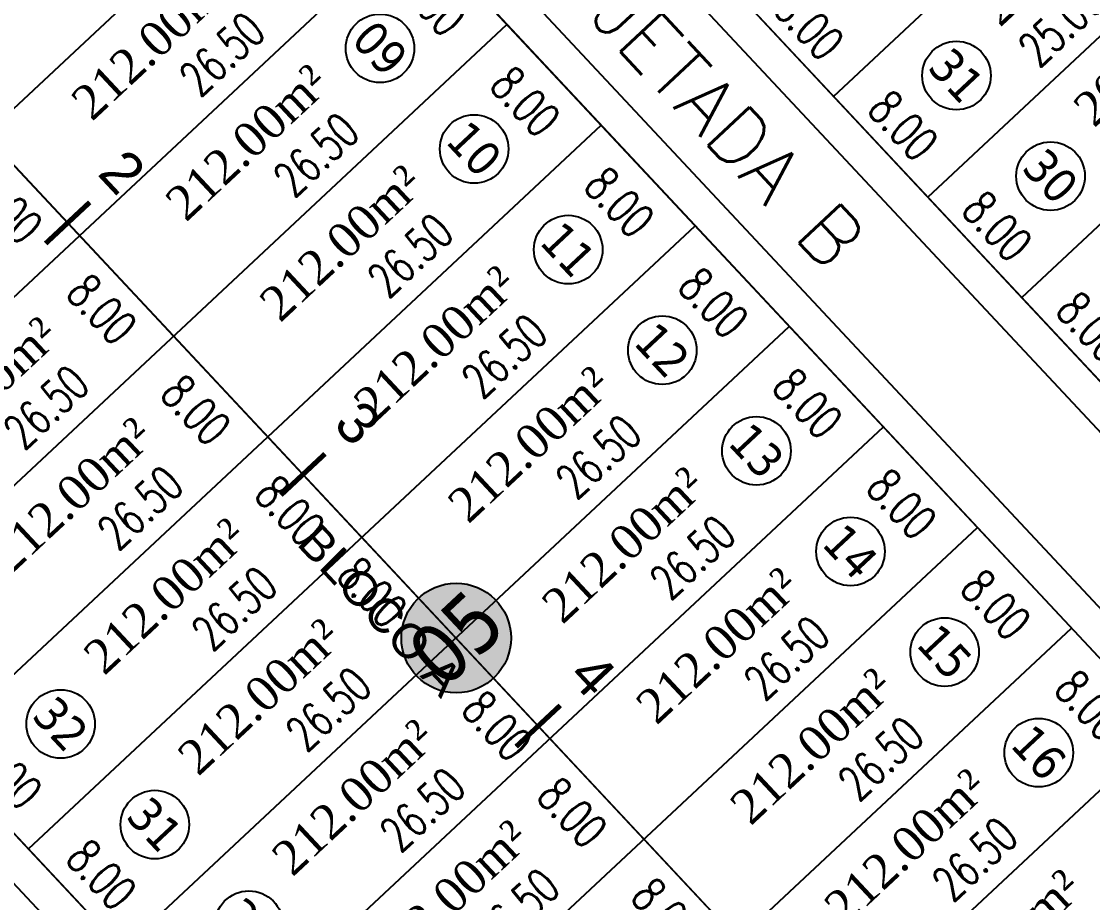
# Model space of a CAD drawing. Header units: metres. Extents: x 436314 to 439216, y 9612307 to 9615043.
# Drawn here: x 437279.8 to 437342, y 9614641.3 to 9614692.4 of the extents above; entities that cross this region are included whole.
import ezdxf

# ---------------------------------------------------------------- set-up
doc = ezdxf.new("R2010")
doc.units = ezdxf.units.M
doc.header["$PDMODE"] = 35
doc.header["$PDSIZE"] = 0.1
doc.linetypes.add('ACAD_ISO02W100', pattern=[15, 12, -3])
for name, color, linetype in [('ADUTORA', 90, 'Continuous'), ('Auxiliar', 7, 'Continuous'), ('COTAS', 10, 'Continuous'), ('Eixo Acesso', 2, 'ACAD_ISO02W100'), ('Estacas', 7, 'Continuous'), ('Layer3', 1, 'Continuous'), ('M_FIO', 32, 'Continuous'), ('ÁREA', 7, 'Continuous')]:
    doc.layers.add(name, color=color, linetype=linetype)
doc.layers.add('Borda da Terraplenagem', color=7, linetype='Continuous', lineweight=13)
doc.layers.get('0').off()
doc.styles.add('ARIAL', font='arial.ttf')
doc.styles.add('COTAS', font='romans.shx', dxfattribs={"width": 0.7})
doc.styles.add('symplex', font='simplex.shx', dxfattribs={"bigfont": 'bigfont.shx'})
doc.styles.add('tahoma', font='tahoma.ttf')
doc.styles.add('ÁREA', font='times.ttf', dxfattribs={"height": 2})
doc.dimstyles.new('C-75', dxfattribs={"dimtxt": 2, "dimasz": 0.2, "dimexe": 0, "dimexo": 0, "dimgap": 1, "dimtad": 0, "dimzin": 4, "dimdsep": 46, "dimtxsty": 'COTAS', "dimblk1": 'BOL-COT', "dimblk2": 'BOL-COT', "dimsah": 1, "dimcen": 0.1, "dimse1": 1, "dimse2": 1, "dimsd1": 1, "dimsd2": 1, "dimclrd": 8, "dimclre": 256, "dimclrt": 256, "dimaunit": 1, "dimadec": 3, "dimazin": 0, "dimtfac": 0.5, "dimtix": 1, "dimtmove": 0, "dimatfit": 3, "dimldrblk": 'BOL-COT', "dimfxl": 1, "dimtolj": 1, "dimtzin": 0, "dimarcsym": 0})

# ---------------------------------------------------------------- blocks, each defined once
blk = doc.blocks.new('Est')
at = {"const_width": 0.2}
blk.add_lwpolyline([(0, -1.19999999925494), (0, 1.200000001117586)], dxfattribs=at)
blk = doc.blocks.new('*D127')
at = {"layer": 'Defpoints', "color": 0, "transparency": 16777216}
for p in [(2435.565354808955, 1093.551838195282), (2435.565639235044, 1085.551838204595), (2437.357803534681, 1085.55190192188)]:
    blk.add_point(p, dxfattribs=at)
at = {"layer": 'Layer3', "transparency": 16777216, "insert": (2437.357661321637, 1089.551901917225), "char_height": 2, "attachment_point": 5, "rotation": 270.00203705181127, "style": 'COTAS'}
blk.add_mtext('\\A1;8.00', dxfattribs=at)
blk = doc.blocks.new('BOL-COT')
at = {"layer": 'COTAS'}
for p, q in [((-1.999999999999943, 8.53e-14), (2, 8.53e-14)), ((0, -2.999999999999971), (0, 3.000000000000028))]:
    blk.add_line(p, q, dxfattribs=at)
blk.add_circle((0, 0), 0.4, dxfattribs=at)
blk = doc.blocks.new('*D128')
at = {"layer": 'Defpoints', "color": 0, "transparency": 16777216}
for p in [(2435.565639237082, 1085.551838266063), (2435.565923662123, 1077.551838267925), (2437.358087959781, 1077.551901984976)]:
    blk.add_point(p, dxfattribs=at)
at = {"layer": 'Layer3', "transparency": 16777216, "insert": (2437.35794574726, 1081.551901984044), "char_height": 2, "attachment_point": 5, "rotation": 270.00203704430544, "style": 'COTAS'}
blk.add_mtext('\\A1;8.00', dxfattribs=at)
blk = doc.blocks.new('*D139')
at = {"layer": 'Defpoints', "color": 0, "transparency": 16777216}
for p in [(2488.274148010789, 1109.544895444396), (2485.994713120652, 1101.544814398859), (2488.274432435714, 1101.544895449984)]:
    blk.add_point(p, dxfattribs=at)
at = {"layer": 'Layer3', "transparency": 16777216, "insert": (2485.99457090819, 1105.544814396066), "char_height": 2, "attachment_point": 5, "rotation": 270.0020370434727, "style": 'COTAS'}
blk.add_mtext('\\A1;8.00', dxfattribs=at)
blk = doc.blocks.new('*D140')
at = {"layer": 'Defpoints', "color": 0, "transparency": 16777216}
for p in [(2488.274432436529, 1101.54489539038), (2485.994997550059, 1093.544814342433), (2488.274716863374, 1093.544895394105)]:
    blk.add_point(p, dxfattribs=at)
at = {"layer": 'Layer3', "transparency": 16777216, "insert": (2485.994855336636, 1097.544814340571), "char_height": 2, "attachment_point": 5, "rotation": 270.0020370572293, "style": 'COTAS'}
blk.add_mtext('\\A1;8.00', dxfattribs=at)
blk = doc.blocks.new('*D141')
at = {"layer": 'Defpoints', "color": 0, "transparency": 16777216}
for p in [(2488.274716864189, 1093.5448953345), (2485.995281981037, 1085.544814286852), (2488.275001289987, 1085.544895338225)]:
    blk.add_point(p, dxfattribs=at)
at = {"layer": 'Layer3', "transparency": 16777216, "insert": (2485.995139768138, 1089.54481428499), "char_height": 2, "attachment_point": 5, "rotation": 270.00203704972546, "style": 'COTAS'}
blk.add_mtext('\\A1;8.00', dxfattribs=at)
blk = doc.blocks.new('*D142')
at = {"layer": 'Defpoints', "color": 0, "transparency": 16777216}
for p in [(2488.275001285797, 1085.544895520765), (2485.995566404449, 1077.544814473084), (2488.275285711711, 1077.54489552449)]:
    blk.add_point(p, dxfattribs=at)
at = {"layer": 'Layer3', "transparency": 16777216, "insert": (2485.995424191491, 1081.544814471221), "char_height": 2, "attachment_point": 5, "rotation": 270.00203705055924, "style": 'COTAS'}
blk.add_mtext('\\A1;8.00', dxfattribs=at)
blk = doc.blocks.new('*D143')
at = {"layer": 'Defpoints', "color": 0, "transparency": 16777216}
for p in [(2488.275285712526, 1077.544895464885), (2485.995850826696, 1069.544814420897), (2488.275570138556, 1069.544895472336)]:
    blk.add_point(p, dxfattribs=at)
at = {"layer": 'Layer3', "transparency": 16777216, "insert": (2485.995708613681, 1073.544814417171), "char_height": 2, "attachment_point": 5, "rotation": 270.00203705139387, "style": 'COTAS'}
blk.add_mtext('\\A1;8.00', dxfattribs=at)
blk = doc.blocks.new('*D144')
at = {"layer": 'Defpoints', "color": 0, "transparency": 16777216}
for p in [(2488.275570140303, 1069.544895412732), (2485.996135258431, 1061.544814365349), (2488.275854565169, 1061.544895416457)]:
    blk.add_point(p, dxfattribs=at)
at = {"layer": 'Layer3', "transparency": 16777216, "insert": (2485.995993045997, 1065.544814363486), "char_height": 2, "attachment_point": 5, "rotation": 270.00203704305534, "style": 'COTAS'}
blk.add_mtext('\\A1;8.00', dxfattribs=at)
blk = doc.blocks.new('*D145')
at = {"layer": 'Defpoints', "color": 0, "transparency": 16777216}
for p in [(2488.275854563714, 1061.544895537529), (2485.996419683588, 1053.544814495469), (2488.276138989512, 1053.544895546842)]:
    blk.add_point(p, dxfattribs=at)
at = {"layer": 'Layer3', "transparency": 16777216, "insert": (2485.99627747069, 1057.544814490812), "char_height": 2, "attachment_point": 5, "rotation": 270.0020370497269, "style": 'COTAS'}
blk.add_mtext('\\A1;8.00', dxfattribs=at)
blk = doc.blocks.new('*D146')
at = {"layer": 'Defpoints', "color": 0, "transparency": 16777216}
for p in [(2488.27613898858, 1053.544895546842), (2485.996704110143, 1045.544814503119), (2488.27642341368, 1045.544895554292)]:
    blk.add_point(p, dxfattribs=at)
at = {"layer": 'Layer3', "transparency": 16777216, "insert": (2485.996561897593, 1049.544814499393), "char_height": 2, "attachment_point": 5, "rotation": 270.0020370447238, "style": 'COTAS'}
blk.add_mtext('\\A1;8.00', dxfattribs=at)
blk = doc.blocks.new('*D158')
at = {"layer": 'Defpoints', "color": 0, "transparency": 16777216}
for p in [(2457.2650858699, 1061.520091649476), (2457.265370295756, 1053.520091656926), (2459.795992575493, 1053.520181628727)]:
    blk.add_point(p, dxfattribs=at)
at = {"layer": 'Layer3', "transparency": 16777216, "insert": (2459.795850362565, 1057.520181625003), "char_height": 2, "attachment_point": 5, "rotation": 270.00203705014326, "style": 'COTAS'}
blk.add_mtext('\\A1;8.00', dxfattribs=at)
blk = doc.blocks.new('*D159')
at = {"layer": 'Defpoints', "color": 0, "transparency": 16777216}
for p in [(2457.264801442763, 1069.520091640163), (2457.265085869667, 1061.520091647613), (2459.795708147192, 1061.520181619745)]:
    blk.add_point(p, dxfattribs=at)
at = {"layer": 'Layer3', "transparency": 16777216, "insert": (2459.79556593374, 1065.52018161602), "char_height": 2, "attachment_point": 5, "rotation": 270.00203705764716, "style": 'COTAS'}
blk.add_mtext('\\A1;8.00', dxfattribs=at)
blk = doc.blocks.new('*D160')
at = {"layer": 'Defpoints', "color": 0, "transparency": 16777216}
for p in [(2457.50215447778, 1076.180165959853), (2457.5024389048, 1068.180165967304), (2460.033061178716, 1068.180255939473)]:
    blk.add_point(p, dxfattribs=at)
at = {"layer": 'Layer3', "transparency": 16777216, "insert": (2460.032918965206, 1072.180255935747), "char_height": 2, "attachment_point": 5, "rotation": 270.0020370584808, "style": 'COTAS'}
blk.add_mtext('\\A1;8.00', dxfattribs=at)
blk = doc.blocks.new('*D161')
at = {"layer": 'Defpoints', "color": 0, "transparency": 16777216}
for p in [(2457.50741228289, 1086.789165295991), (2457.507696709037, 1078.789165303442), (2460.038318987727, 1078.789255275335)]:
    blk.add_point(p, dxfattribs=at)
at = {"layer": 'Layer3', "transparency": 16777216, "insert": (2460.038176774654, 1082.78925527161), "char_height": 2, "attachment_point": 5, "rotation": 270.00203705222765, "style": 'COTAS'}
blk.add_mtext('\\A1;8.00', dxfattribs=at)
blk = doc.blocks.new('*D162')
at = {"layer": 'Defpoints', "color": 0, "transparency": 16777216}
for p in [(2457.263948165019, 1093.520091625261), (2457.264232591982, 1085.520091630849), (2459.794854869856, 1085.520181603)]:
    blk.add_point(p, dxfattribs=at)
at = {"layer": 'Layer3', "transparency": 16777216, "insert": (2459.794712656376, 1089.520181600205), "char_height": 2, "attachment_point": 5, "rotation": 270.0020370580636, "style": 'COTAS'}
blk.add_mtext('\\A1;8.00', dxfattribs=at)
blk = doc.blocks.new('*D163')
at = {"layer": 'Defpoints', "color": 0, "transparency": 16777216}
for p in [(2457.263663739862, 1101.520091619673), (2457.263948165951, 1093.520091625261), (2459.794570443477, 1093.520181597136)]:
    blk.add_point(p, dxfattribs=at)
at = {"layer": 'Layer3', "transparency": 16777216, "insert": (2459.794428230433, 1097.520181594342), "char_height": 2, "attachment_point": 5, "rotation": 270.0020370518103, "style": 'COTAS'}
blk.add_mtext('\\A1;8.00', dxfattribs=at)
blk = doc.blocks.new('*D164')
at = {"layer": 'Defpoints', "color": 0, "transparency": 16777216}
for p in [(2457.263379314123, 1109.520091614086), (2457.263663740096, 1101.520091623399), (2459.794286017039, 1101.520181595236)]:
    blk.add_point(p, dxfattribs=at)
at = {"layer": 'Layer3', "transparency": 16777216, "insert": (2459.794143804052, 1105.520181590581), "char_height": 2, "attachment_point": 5, "rotation": 270.0020370509775, "style": 'COTAS'}
blk.add_mtext('\\A1;8.00', dxfattribs=at)
blk = doc.blocks.new('*D165')
at = {"layer": 'Defpoints', "color": 0, "transparency": 16777216}
for p in [(2457.263094887103, 1117.520091606635), (2457.263379314124, 1109.520091614085), (2459.794001596306, 1109.520181586255)]:
    blk.add_point(p, dxfattribs=at)
at = {"layer": 'Layer3', "transparency": 16777216, "insert": (2459.793859382795, 1113.520181582529), "char_height": 2, "attachment_point": 5, "rotation": 270.0020370584808, "style": 'COTAS'}
blk.add_mtext('\\A1;8.00', dxfattribs=at)
blk = doc.blocks.new('*D178')
at = {"layer": 'Defpoints', "color": 0, "transparency": 16777216}
for p in [(2488.273790833058, 1119.59109902415), (2461.773863480916, 1117.543953398573), (2488.273863582256, 1117.54489555988)]:
    blk.add_point(p, dxfattribs=at)
at = {"layer": 'Layer3', "transparency": 16777216, "insert": (2475.023790782388, 1119.590627943497), "char_height": 2, "attachment_point": 5, "rotation": 0.002037051557261449, "style": 'COTAS'}
blk.add_mtext('\\A1;26.50', dxfattribs=at)
blk = doc.blocks.new('*D179')
at = {"layer": 'Defpoints', "color": 0, "transparency": 16777216}
for p in [(2466.811575757064, 1119.59033596735), (2440.31164840489, 1117.543190347362), (2466.811648506404, 1117.544132510531)]:
    blk.add_point(p, dxfattribs=at)
at = {"layer": 'Layer3', "transparency": 16777216, "insert": (2453.561575706306, 1119.589864885765), "char_height": 2, "attachment_point": 5, "rotation": 0.002037055584484391, "style": 'COTAS'}
blk.add_mtext('\\A1;26.50', dxfattribs=at)
blk = doc.blocks.new('*D180')
at = {"layer": 'Defpoints', "color": 0, "transparency": 16777216}
for p in [(2488.274075270148, 1111.591099031601), (2461.77414791789, 1109.543953400436), (2488.274148019346, 1109.544895561743)]:
    blk.add_point(p, dxfattribs=at)
at = {"layer": 'Layer3', "transparency": 16777216, "insert": (2475.024075219421, 1111.590627950947), "char_height": 2, "attachment_point": 5, "rotation": 0.00203705155724999, "style": 'COTAS'}
blk.add_mtext('\\A1;26.50', dxfattribs=at)
blk = doc.blocks.new('*D181')
at = {"layer": 'Defpoints', "color": 0, "transparency": 16777216}
for p in [(2466.811860194095, 1111.590335961762), (2440.311932842038, 1109.543190349224), (2466.811932943436, 1109.544132512394)]:
    blk.add_point(p, dxfattribs=at)
at = {"layer": 'Layer3', "transparency": 16777216, "insert": (2453.561860143397, 1111.589864880177), "char_height": 2, "attachment_point": 5, "rotation": 0.00203705558449585, "style": 'COTAS'}
blk.add_mtext('\\A1;26.50', dxfattribs=at)
blk = doc.blocks.new('*D182')
at = {"layer": 'Defpoints', "color": 0, "transparency": 16777216}
for p in [(2488.274359648535, 1103.591098968271), (2461.774432297179, 1101.543953350144), (2488.274432397588, 1101.544895509589)]:
    blk.add_point(p, dxfattribs=at)
at = {"layer": 'Layer3', "transparency": 16777216, "insert": (2475.024359598331, 1103.590627888549), "char_height": 2, "attachment_point": 5, "rotation": 0.0020370475300958034, "style": 'COTAS'}
blk.add_mtext('\\A1;26.50', dxfattribs=at)
blk = doc.blocks.new('*D183')
at = {"layer": 'Defpoints', "color": 0, "transparency": 16777216}
for p in [(2466.812144572454, 1103.590335907745), (2440.312217220455, 1101.54319029707), (2466.812217321795, 1101.544132460239)]:
    blk.add_point(p, dxfattribs=at)
at = {"layer": 'Layer3', "transparency": 16777216, "insert": (2453.562144521785, 1103.589864826161), "char_height": 2, "attachment_point": 5, "rotation": 0.00203705558449585, "style": 'COTAS'}
blk.add_mtext('\\A1;26.50', dxfattribs=at)
blk = doc.blocks.new('*D184')
at = {"layer": 'Defpoints', "color": 0, "transparency": 16777216}
for p in [(2488.27464403042, 1095.591099031601), (2461.774716677634, 1093.543953413475), (2488.274716779904, 1093.544895578507)]:
    blk.add_point(p, dxfattribs=at)
at = {"layer": 'Layer3', "transparency": 16777216, "insert": (2475.024643979285, 1095.590627949085), "char_height": 2, "attachment_point": 5, "rotation": 0.002037059611661496, "style": 'COTAS'}
blk.add_mtext('\\A1;26.50', dxfattribs=at)
blk = doc.blocks.new('*D185')
at = {"layer": 'Defpoints', "color": 0, "transparency": 16777216}
for p in [(2466.812428953839, 1095.590335984114), (2440.312501601666, 1093.543190362263), (2466.81250170318, 1093.544132525432)]:
    blk.add_point(p, dxfattribs=at)
at = {"layer": 'Layer3', "transparency": 16777216, "insert": (2453.562428903082, 1095.589864902529), "char_height": 2, "attachment_point": 5, "rotation": 0.002037055584484391, "style": 'COTAS'}
blk.add_mtext('\\A1;26.50', dxfattribs=at)
blk = doc.blocks.new('*D186')
at = {"layer": 'Defpoints', "color": 0, "transparency": 16777216}
for p in [(2488.274928536657, 1087.591099044639), (2461.775001184631, 1085.543953420925), (2488.275001285854, 1085.544895582232)]:
    blk.add_point(p, dxfattribs=at)
at = {"layer": 'Layer3', "transparency": 16777216, "insert": (2475.024928486046, 1087.590627963986), "char_height": 2, "attachment_point": 5, "rotation": 0.002037051557278638, "style": 'COTAS'}
blk.add_mtext('\\A1;26.50', dxfattribs=at)
blk = doc.blocks.new('*D187')
at = {"layer": 'Defpoints', "color": 0, "transparency": 16777216}
for p in [(2466.812713459646, 1087.590335989702), (2440.312786107791, 1085.543190367851), (2466.81278620913, 1085.544132532883)]:
    blk.add_point(p, dxfattribs=at)
at = {"layer": 'Layer3', "transparency": 16777216, "insert": (2453.562713408976, 1087.589864907186), "char_height": 2, "attachment_point": 5, "rotation": 0.00203705961173598, "style": 'COTAS'}
blk.add_mtext('\\A1;26.50', dxfattribs=at)
blk = doc.blocks.new('*D188')
at = {"layer": 'Defpoints', "color": 0, "transparency": 16777216}
for p in [(2488.275212788298, 1079.591099053952), (2461.775285437028, 1077.543953422788), (2488.275285537496, 1077.544895584095)]:
    blk.add_point(p, dxfattribs=at)
at = {"layer": 'Layer3', "transparency": 16777216, "insert": (2475.025212738064, 1079.590627973299), "char_height": 2, "attachment_point": 5, "rotation": 0.002037051557324474, "style": 'COTAS'}
blk.add_mtext('\\A1;26.50', dxfattribs=at)
blk = doc.blocks.new('*D189')
at = {"layer": 'Defpoints', "color": 0, "transparency": 16777216}
for p in [(2466.812997712015, 1079.590336004603), (2440.313070360362, 1077.543190369713), (2466.813070461643, 1077.544132536608)]:
    blk.add_point(p, dxfattribs=at)
at = {"layer": 'Layer3', "transparency": 16777216, "insert": (2453.562997661374, 1079.589864921156), "char_height": 2, "attachment_point": 5, "rotation": 0.0020370636389703814, "style": 'COTAS'}
blk.add_mtext('\\A1;26.50', dxfattribs=at)
blk = doc.blocks.new('*D190')
at = {"layer": 'Defpoints', "color": 0, "transparency": 16777216}
for p in [(2488.275497168779, 1071.591099055815), (2461.775569816551, 1069.543953433964), (2488.275569917832, 1069.544895593408)]:
    blk.add_point(p, dxfattribs=at)
at = {"layer": 'Layer3', "transparency": 16777216, "insert": (2475.025497118139, 1071.590627976093), "char_height": 2, "attachment_point": 5, "rotation": 0.0020370475300327774, "style": 'COTAS'}
blk.add_mtext('\\A1;26.50', dxfattribs=at)
blk = doc.blocks.new('*D191')
at = {"layer": 'Defpoints', "color": 0, "transparency": 16777216}
for p in [(2466.81328209313, 1071.59033600274), (2440.313354740757, 1069.543190384614), (2466.813354842039, 1069.544132542196)]:
    blk.add_point(p, dxfattribs=at)
at = {"layer": 'Layer3', "transparency": 16777216, "insert": (2453.56328204249, 1071.58986492395), "char_height": 2, "attachment_point": 5, "rotation": 0.002037043502798377, "style": 'COTAS'}
blk.add_mtext('\\A1;26.50', dxfattribs=at)
blk = doc.blocks.new('*D192')
at = {"layer": 'Defpoints', "color": 0, "transparency": 16777216}
for p in [(2488.275781813931, 1063.591099061403), (2461.775854462549, 1061.543953437689), (2488.275854562841, 1061.544895595271)]:
    blk.add_point(p, dxfattribs=at)
at = {"layer": 'Layer3', "transparency": 16777216, "insert": (2475.025781763785, 1063.590627982612), "char_height": 2, "attachment_point": 5, "rotation": 0.002037043502878591, "style": 'COTAS'}
blk.add_mtext('\\A1;26.50', dxfattribs=at)
blk = doc.blocks.new('*D193')
at = {"layer": 'Defpoints', "color": 0, "transparency": 16777216}
for p in [(2466.813566737994, 1063.590335999015), (2440.313639385591, 1061.54319038834), (2466.813639487047, 1061.544132547784)]:
    blk.add_point(p, dxfattribs=at)
at = {"layer": 'Layer3', "transparency": 16777216, "insert": (2453.563566687267, 1063.589864919293), "char_height": 2, "attachment_point": 5, "rotation": 0.002037047530021319, "style": 'COTAS'}
blk.add_mtext('\\A1;26.50', dxfattribs=at)
blk = doc.blocks.new('*D194')
at = {"layer": 'Defpoints', "color": 0, "transparency": 16777216}
for p in [(2488.276066239414, 1055.591099057678), (2461.776138887473, 1053.543953443277), (2488.276138988755, 1053.544895606446)]:
    blk.add_point(p, dxfattribs=at)
at = {"layer": 'Layer3', "transparency": 16777216, "insert": (2475.026066188773, 1055.590627976093), "char_height": 2, "attachment_point": 5, "rotation": 0.002037055584507309, "style": 'COTAS'}
blk.add_mtext('\\A1;26.50', dxfattribs=at)
blk = doc.blocks.new('*D195')
at = {"layer": 'Defpoints', "color": 0, "transparency": 16777216}
for p in [(2466.813851163823, 1055.590336012054), (2440.313923811622, 1053.543190392065), (2466.81392391302, 1053.544132553372)]:
    blk.add_point(p, dxfattribs=at)
at = {"layer": 'Layer3', "transparency": 16777216, "insert": (2453.563851113124, 1055.5898649314), "char_height": 2, "attachment_point": 5, "rotation": 0.002037051557261449, "style": 'COTAS'}
blk.add_mtext('\\A1;26.50', dxfattribs=at)
blk = doc.blocks.new('*D196')
at = {"layer": 'Defpoints', "color": 0, "transparency": 16777216}
for p in [(2488.276350666403, 1047.591099078167), (2461.776423314494, 1045.54395345259), (2488.276423415601, 1045.544895613897)]:
    blk.add_point(p, dxfattribs=at)
at = {"layer": 'Layer3', "transparency": 16777216, "insert": (2475.02635061585, 1047.590627997514), "char_height": 2, "attachment_point": 5, "rotation": 0.002037051557278638, "style": 'COTAS'}
blk.add_mtext('\\A1;26.50', dxfattribs=at)
blk = doc.blocks.new('*D198')
at = {"layer": 'Defpoints', "color": 0, "transparency": 16777216}
for p in [(2488.27663468687, 1039.591099081891), (2461.776707334642, 1037.543953456315), (2488.276707435923, 1037.54489561576)]:
    blk.add_point(p, dxfattribs=at)
at = {"layer": 'Layer3', "transparency": 16777216, "insert": (2475.026634636229, 1039.59062800217), "char_height": 2, "attachment_point": 5, "rotation": 0.0020370475300327774, "style": 'COTAS'}
blk.add_mtext('\\A1;26.50', dxfattribs=at)
blk = doc.blocks.new('*D200')
at = {"layer": 'Defpoints', "color": 0, "transparency": 16777216}
for p in [(2488.276919517215, 1031.59109908748), (2461.776992165332, 1029.543953460041), (2488.276992266556, 1029.54489562321)]:
    blk.add_point(p, dxfattribs=at)
at = {"layer": 'Layer3', "transparency": 16777216, "insert": (2475.026919466603, 1031.590628005895), "char_height": 2, "attachment_point": 5, "rotation": 0.002037055584507309, "style": 'COTAS'}
blk.add_mtext('\\A1;26.50', dxfattribs=at)
blk = doc.blocks.new('*D299')
at = {"layer": 'Defpoints', "color": 0, "transparency": 16777216}
for p in [(2499.274716849462, 1093.545286661345), (2499.275001275435, 1085.545286668795), (2501.067165572453, 1085.545350386055)]:
    blk.add_point(p, dxfattribs=at)
at = {"layer": 'Layer3', "transparency": 16777216, "insert": (2501.067023359467, 1089.545350382329), "char_height": 2, "attachment_point": 5, "rotation": 270.00203705097704, "style": 'COTAS'}
blk.add_mtext('\\A1;8.00', dxfattribs=at)
blk = doc.blocks.new('*D301')
at = {"layer": 'Defpoints', "color": 0, "transparency": 16777216}
for p in [(2524.274211155511, 1087.581358766514), (2499.275001589, 1085.536469938564), (2524.275001259429, 1085.546175500709)]:
    blk.add_point(p, dxfattribs=at)
at = {"layer": 'Layer3', "transparency": 16777216, "insert": (2511.774211320297, 1087.576505985442), "char_height": 2, "attachment_point": 5, "rotation": 0.022243509123056594, "style": 'COTAS'}
blk.add_mtext('\\A1;25.00', dxfattribs=at)
blk = doc.blocks.new('*D304')
at = {"layer": 'Defpoints', "color": 0, "transparency": 16777216}
for p in [(2499.275001275552, 1085.545286672521), (2499.275285701408, 1077.545286674383), (2501.067449994875, 1077.545350391616)]:
    blk.add_point(p, dxfattribs=at)
at = {"layer": 'Layer3', "transparency": 16777216, "insert": (2501.067307781946, 1081.545350390685), "char_height": 2, "attachment_point": 5, "rotation": 270.0020370501418, "style": 'COTAS'}
blk.add_mtext('\\A1;8.00', dxfattribs=at)
blk = doc.blocks.new('*D306')
at = {"layer": 'Defpoints', "color": 0, "transparency": 16777216}
for p in [(2524.274495581579, 1079.581358766514), (2499.275286014855, 1077.536469944152), (2524.275285685342, 1077.546175504434)]:
    blk.add_point(p, dxfattribs=at)
at = {"layer": 'Layer3', "transparency": 16777216, "insert": (2511.774495746335, 1079.576505986373), "char_height": 2, "attachment_point": 5, "rotation": 0.02224350485413681, "style": 'COTAS'}
blk.add_mtext('\\A1;25.00', dxfattribs=at)
blk = doc.blocks.new('*D309')
at = {"layer": 'Defpoints', "color": 0, "transparency": 16777216}
for p in [(2499.275285701409, 1077.545286674383), (2499.275570126333, 1069.545286678109), (2501.06773442306, 1069.545350395133)]:
    blk.add_point(p, dxfattribs=at)
at = {"layer": 'Layer3', "transparency": 16777216, "insert": (2501.067592210597, 1073.545350393271), "char_height": 2, "attachment_point": 5, "rotation": 270.0020370434722, "style": 'COTAS'}
blk.add_mtext('\\A1;8.00', dxfattribs=at)
blk = doc.blocks.new('*D311')
at = {"layer": 'Defpoints', "color": 0, "transparency": 16777216}
for p in [(2524.274780007571, 1071.581358781415), (2499.275570440072, 1069.53646994974), (2524.27557011149, 1069.546175511885)]:
    blk.add_point(p, dxfattribs=at)
at = {"layer": 'Layer3', "transparency": 16777216, "insert": (2511.774780171863, 1071.576506000343), "char_height": 2, "attachment_point": 5, "rotation": 0.022243509122174238, "style": 'COTAS'}
blk.add_mtext('\\A1;25.00', dxfattribs=at)
blk = doc.blocks.new('*D314')
at = {"layer": 'Defpoints', "color": 0, "transparency": 16777216}
for p in [(2499.275570126331, 1069.545286678108), (2499.275854552304, 1061.545286685559), (2501.068018848623, 1061.545350402818)]:
    blk.add_point(p, dxfattribs=at)
at = {"layer": 'Layer3', "transparency": 16777216, "insert": (2501.067876635638, 1065.545350399093), "char_height": 2, "attachment_point": 5, "rotation": 270.00203705097704, "style": 'COTAS'}
blk.add_mtext('\\A1;8.00', dxfattribs=at)
blk = doc.blocks.new('*D316')
at = {"layer": 'Defpoints', "color": 0, "transparency": 16777216}
for p in [(2524.27506443265, 1063.581358775827), (2499.275854865811, 1061.536469953465), (2524.275854536414, 1061.546175513747)]:
    blk.add_point(p, dxfattribs=at)
at = {"layer": 'Layer3', "transparency": 16777216, "insert": (2511.775064597348, 1063.576505995686), "char_height": 2, "attachment_point": 5, "rotation": 0.02224350485403941, "style": 'COTAS'}
blk.add_mtext('\\A1;25.00', dxfattribs=at)
blk = doc.blocks.new('atutu')
at = {"layer": 'Layer3'}
h = blk.add_hatch(color=101, dxfattribs=at)
h.dxf.hatch_style = 1
h.set_gradient(color1=(131, 236, 156), color2=(83, 228, 117), one_color=1, tint=0.6100000143051147)
h.paths.add_polyline_path([(2464.101695373387, 1075.343589339736, 1), (2459.473493735097, 1079.713828426185, 1)])
at = {"layer": 'Layer3', "color": 0}
for points in [[(2461.777916551184, 1003.543953484255), (2461.772690225533, 1150.543953376222)], [(2435.272761456867, 1148.543011214915), (2435.2778447408, 1005.543011334124)], [(2488.272761431314, 1148.544895539391), (2488.277845544474, 1005.544895643699)], [(2499.272761424271, 1148.545286624092), (2499.277845537779, 1005.545286730263)], [(2435.273863380507, 1117.543011233541), (2488.273863583187, 1117.54489555988)], [(2435.274147806306, 1109.543011240992), (2488.27414800817, 1109.544895561743)], [(2435.274432232394, 1101.543011252168), (2488.2744324342, 1101.544895572919)], [(2435.274716658251, 1093.54301125403), (2488.274716860115, 1093.544895576644)], [(2435.275001083408, 1085.543011259618), (2488.275001285854, 1085.544895582232)], [(2499.27500118498, 1085.545286670658), (2549.275001251803, 1085.54706433076)], [(2435.275285510312, 1077.543011265206), (2488.275285711885, 1077.54489558782)], [(2499.275285611884, 1077.545286672521), (2549.275285679871, 1077.547064336348)], [(2435.275569935237, 1069.543011272657), (2488.275570137974, 1069.544895593408)], [(2499.275570036809, 1069.545286678109), (2549.275570104679, 1069.547064341936)], [(2435.275854361093, 1061.543011276382), (2488.275854562841, 1061.54489559527)], [(2435.276138788055, 1053.543011285696), (2488.276138989803, 1053.544895608309)], [(2435.276423212863, 1045.543011293146), (2488.2764234156, 1045.544895613897)]]:
    blk.add_lwpolyline(points, dxfattribs=at)
for centre, radius in [((2481.94432293271, 1105.565263936627), 1.990958139869911), ((2481.944607314154, 1097.565264001819), 1.990958139869911), ((2441.604824729055, 1089.563829755741), 1.990958139869911), ((2481.944891821151, 1089.565264011133), 1.990958139869911), ((2441.605108981626, 1081.563829759467), 1.990958139869911), ((2481.945176072791, 1081.565264016721), 1.990958139869911), ((2505.314471194079, 1081.557278104457), 1.990958139869911), ((2461.787594552408, 1077.528688438567), 3.182736247992434), ((2441.605393360916, 1073.563829765055), 1.990958139869911), ((2481.945460453129, 1073.565264020446), 1.990958139869911), ((2505.314755619236, 1073.557278110045), 1.990958139869911), ((2481.945745098137, 1065.565264027896), 1.990958139869911), ((2481.946029523935, 1057.565264033485), 1.990958139869911), ((2481.946313950897, 1049.565264042798), 1.990958139869911)]:
    blk.add_circle(centre, radius, dxfattribs=at)
at = {"layer": 'M_FIO'}
for points in [[(2433.273913008068, 1149.37254831973), (2433.27905517947, 1004.715948466542)], [(2433.273913009174, 1149.37254831973), (2433.279055180576, 1004.715948466542)], [(2490.272731976375, 1149.373393770638), (2490.277874996968, 1004.716539625409)], [(2490.27273197748, 1149.373393770638), (2490.277874998074, 1004.716539625409)], [(2497.272731973639, 1149.373642636794), (2497.277874993475, 1004.716788502741)], [(2497.272731974744, 1149.373642636794), (2497.277874994581, 1004.716788502741)]]:
    blk.add_lwpolyline(points, dxfattribs=at)
at = {"layer": 'ADUTORA', "color": 7, "style": 'symplex'}
for s, p in [('AV. CONTORNO OESTE', (2428.141617552168, 1120.794686884019)), ('RUA PROJETADA B', (2491.987579378149, 1118.543453418049))]:
    blk.add_text(s, height=3.284297485517897, rotation=270.0256716937466, dxfattribs=at).set_placement(p)
at = {"layer": 'Layer3', "color": 5, "char_height": 1.999999999999999, "attachment_point": 5, "rotation": 270.0497252510426, "style": 'tahoma'}
for s, insert in [('\\A1;09', (2481.944322932827, 1105.565263940352)), ('\\A1;10', (2481.944607314154, 1097.565264005545)), ('\\A1;32', (2441.604824729287, 1089.563829755741)), ('\\A1;11', (2481.944891821326, 1089.565264011133)), ('\\A1;31', (2441.60510898186, 1081.563829761329)), ('\\A1;12', (2481.945176072791, 1081.565264020446)), ('\\A1;31', (2505.314471194195, 1081.557278108183)), ('\\A1;30', (2441.605393361091, 1073.56382976878)), ('\\A1;13', (2481.945460453246, 1073.565264024171)), ('\\A1;30', (2505.314755619353, 1073.55727811377)), ('\\A1;14', (2481.945745098196, 1065.565264031622)), ('\\A1;15', (2481.946029524051, 1057.565264039072)), ('\\A1;16', (2481.946313951013, 1049.565264042798))]:
    blk.add_mtext(s, dxfattribs=dict(at, insert=insert))
at = {"layer": 'Layer3', "color": 1, "insert": (2461.787594553747, 1077.528708884823), "char_height": 3.499999999999999, "attachment_point": 5, "rotation": 0.0020370548664193034, "style": 'tahoma'}
blk.add_mtext('\\A1;05', dxfattribs=at)
at = {"layer": 'ÁREA', "linetype": 'Continuous', "lineweight": -2, "extrusion": (0.0262307824511418, -0.0004708427962515, 0.9996558029437244), "style": 'ÁREA'}
for s, p in [('212.00m²', (1157.94832364511, -2445.687794997357, 59.63164515136058)), ('212.00m²', (1149.949617196766, -2445.831606763078, 59.63541935313156)), ('212.00m²', (1141.95091087502, -2445.975418524195, 59.63919355491729)), ('212.00m²', (1133.952204494262, -2446.119230422611, 59.64296776034172)), ('212.00m²', (1125.953498100638, -2446.263042227037, 59.64674196324859)), ('200.00m²', (1126.704399122066, -2488.488977001217, 60.75492112860812)), ('212.00m²', (1117.954791703523, -2446.406854044504, 59.65051616648039)), ('200.00m²', (1118.705692732345, -2488.632788815522, 60.75869533187976)), ('212.00m²', (1109.956085323085, -2446.550665857016, 59.6542903695658)), ('212.00m²', (1101.957378927703, -2446.694477667236, 59.65806457259014)), ('212.00m²', (1093.958672545416, -2446.838289480481, 59.6618387756693)), ('212.00m²', (1085.959966161267, -2446.982101293815, 59.66561297884994))]:
    blk.add_text(s, height=1.999999999999999, rotation=270.9999999484056, dxfattribs=at).set_placement(p)
at = {"layer": 'ÁREA', "linetype": 'Continuous', "lineweight": -2, "extrusion": (0.0262307824511418, -0.0004708427962515, 0.9996558029437242), "style": 'ÁREA'}
for p in [(1149.563669338262, -2424.380248187647, 59.07244901783001), (1141.564963012836, -2424.524059951334, 59.07622321966224), (1133.566256620782, -2424.667871843141, 59.07999742496695), (1125.567550242147, -2424.811683652303, 59.08377162802174), (1117.568843841289, -2424.955495468849, 59.08754583114388), (1109.570137453335, -2425.099307277768, 59.09132003428418)]:
    blk.add_text('212.00m²', height=1.999999999999999, rotation=270.9999999484056, dxfattribs=at).set_placement(p)
at = {"layer": 'Layer3', "color": 0}
for p1, p2, distance, picture, middle in [((2440.31164840489, 1117.543190347362), (2466.811648506404, 1117.544132510531), 2.0462034581122976, '*D179', (2453.561575706306, 1119.589864885765)), ((2461.773863480916, 1117.543953398573), (2488.273863582255, 1117.54489555988), 2.0462034655633285, '*D178', (2475.023790782388, 1119.590627943497)), ((2457.263094887103, 1117.520091606635), (2457.263379314123, 1109.520091614085), 2.5306222837821832, '*D165', (2459.793859382795, 1113.520181582529)), ((2440.311932842038, 1109.543190349224), (2466.811932943436, 1109.544132512394), 2.0462034506612627, '*D181', (2453.561860143397, 1111.589864880177)), ((2461.77414791789, 1109.543953400436), (2488.274148019346, 1109.544895561743), 2.046203471151264, '*D180', (2475.024075219421, 1111.590627950947)), ((2457.263379314123, 1109.520091614085), (2457.263663740096, 1101.520091623399), 2.5306222785425723, '*D164', (2459.794143804052, 1105.520181590581)), ((2488.274148010789, 1109.544895444396), (2488.274432435714, 1101.544895449984), -2.2797193165030762, '*D139', (2485.99457090819, 1105.544814396066)), ((2440.312217220455, 1101.54319029707), (2466.812217321795, 1101.544132460239), 2.0462034487990723, '*D183', (2453.562144521785, 1103.589864826161)), ((2461.774432297179, 1101.543953350144), (2488.274432397588, 1101.544895509589), 2.0462034599751604, '*D182', (2475.024359598331, 1103.590627888549)), ((2457.263663739863, 1101.520091619673), (2457.263948165952, 1093.520091625261), 2.530622279124196, '*D163', (2459.794428230433, 1097.520181594342)), ((2488.274432436529, 1101.54489539038), (2488.274716863374, 1093.544895394105), -2.2797193147559565, '*D140', (2485.994855336636, 1097.544814340571)), ((2440.312501601666, 1093.543190362263), (2466.81250170318, 1093.544132525432), 2.0462034599753975, '*D185', (2453.562428903082, 1095.589864902529)), ((2461.774716677634, 1093.543953413474), (2488.274716779904, 1093.544895578506), 2.046203454388377, '*D184', (2475.024643979285, 1095.590627949085)), ((2435.565354808956, 1093.551838195282), (2435.565639235045, 1085.551838204596), 1.7921643007683936, '*D127', (2437.357661321637, 1089.551901917225)), ((2457.26394816502, 1093.520091625261), (2457.264232591982, 1085.520091630849), 2.530622279473451, '*D162', (2459.794712656376, 1089.520181600205)), ((2488.274716864189, 1093.5448953345), (2488.275001289987, 1085.544895338225), -2.279719310390826, '*D141', (2485.995139768138, 1089.54481428499)), ((2499.274716849463, 1093.545286661345), (2499.275001275435, 1085.545286668796), 1.792164298150867, '*D299', (2501.067023359467, 1089.545350382329)), ((2440.31278610779, 1085.543190367851), (2466.81278620913, 1085.544132532883), 2.046203458112303, '*D187', (2453.562713408976, 1087.589864907186)), ((2461.775001184631, 1085.543953420925), (2488.275001285854, 1085.544895582232), 2.0462034637002287, '*D186', (2475.024928486046, 1087.590627963986)), ((2499.275001589, 1085.536469938564), (2524.275001259428, 1085.546175500709), 2.035183419173067, '*D301', (2511.774211320297, 1087.576505985442)), ((2457.50741228289, 1086.789165295991), (2457.507696709037, 1078.789165303442), 2.530622280289259, '*D161', (2460.038176774654, 1082.78925527161)), ((2435.565639237082, 1085.551838266063), (2435.565923662123, 1077.551838267925), 1.7921642987906892, '*D128', (2437.35794574726, 1081.551901984044)), ((2488.275001285796, 1085.544895520765), (2488.27528571171, 1077.54489552449), -2.2797193087014405, '*D142', (2485.995424191491, 1081.544814471221)), ((2499.275001275552, 1085.545286672521), (2499.275285701408, 1077.545286674383), 1.7921642945997442, '*D304', (2501.067307781946, 1081.545350390685)), ((2440.313070360362, 1077.543190369713), (2466.813070461644, 1077.544132536608), 2.0462034692881796, '*D189', (2453.562997661374, 1079.589864921156)), ((2461.775285437028, 1077.543953422788), (2488.275285537495, 1077.544895584095), 2.046203471150127, '*D188', (2475.025212738064, 1079.590627973299)), ((2499.275286014856, 1077.536469944152), (2524.275285685342, 1077.546175504434), 2.035183415448172, '*D306', (2511.774495746335, 1079.576505986373)), ((2488.275285712525, 1077.544895464885), (2488.275570138556, 1069.544895472336), -2.2797193133007565, '*D143', (2485.995708613681, 1073.544814417171)), ((2499.275285701408, 1077.545286674383), (2499.275570126333, 1069.545286678109), 1.7921642978593655, '*D309', (2501.067592210597, 1073.545350393271)), ((2457.50215447778, 1076.180165959853), (2457.5024389048, 1068.180165967304), 2.530622275515331, '*D160', (2460.032918965206, 1072.180255935747)), ((2440.313354740758, 1069.543190384615), (2466.813354842039, 1069.544132542196), 2.046203461837346, '*D191', (2453.56328204249, 1071.58986492395)), ((2461.775569816551, 1069.543953433964), (2488.275569917833, 1069.544895593408), 2.0462034637002233, '*D190', (2475.025497118139, 1071.590627976093)), ((2499.275570440071, 1069.53646994974), (2524.27557011149, 1069.546175511885), 2.0351834228981303, '*D311', (2511.774780171863, 1071.576506000343)), ((2457.264801442763, 1069.520091640163), (2457.265085869667, 1061.520091647613), 2.5306222791242052, '*D159', (2459.79556593374, 1065.52018161602)), ((2488.275570140302, 1069.544895412731), (2488.275854565169, 1061.544895416457), -2.279719308178925, '*D144', (2485.995993045997, 1065.544814363486)), ((2499.275570126333, 1069.545286678109), (2499.275854552305, 1061.545286685559), 1.792164297450556, '*D314', (2501.067876635638, 1065.545350399093)), ((2440.313639385591, 1061.54319038834), (2466.813639487047, 1061.544132547784), 2.046203452524125, '*D193', (2453.563566687267, 1063.589864919293)), ((2461.775854462548, 1061.543953437689), (2488.275854562841, 1061.54489559527), 2.046203467426191, '*D192', (2475.025781763785, 1063.590627982612)), ((2499.275854865811, 1061.536469953465), (2524.275854536414, 1061.546175513747), 2.035183415448172, '*D316', (2511.775064597348, 1063.576505995686)), ((2457.2650858699, 1061.520091649476), (2457.265370295756, 1053.520091656926), 2.530622281336539, '*D158', (2459.795850362565, 1057.520181625003)), ((2488.275854563714, 1061.544895537529), (2488.276138989511, 1053.544895546842), -2.2797193073635733, '*D145', (2485.99627747069, 1057.544814490812)), ((2440.313923811622, 1053.543190392065), (2466.81392391302, 1053.544132553372), 2.0462034599751657, '*D195', (2453.563851113124, 1055.5898649314)), ((2461.776138887473, 1053.543953443277), (2488.276138988755, 1053.544895606446), 2.0462034525252717, '*D194', (2475.026066188773, 1055.590627976093)), ((2488.27613898858, 1053.544895546842), (2488.27642341368, 1045.544895554292), -2.2797193049775064, '*D146', (2485.996561897593, 1049.544814499393)), ((2461.776423314494, 1045.54395345259), (2488.2764234156, 1045.544895613897), 2.046203465563101, '*D196', (2475.02635061585, 1047.590627997514)), ((2461.776707334642, 1037.543953456316), (2488.276707435924, 1037.54489561576), 2.0462034674241494, '*D198', (2475.026634636229, 1039.59062800217)), ((2461.776992165333, 1029.543953460041), (2488.276992266556, 1029.54489562321), 2.046203465563106, '*D200', (2475.026919466603, 1031.590628005895))]:
    dim = blk.add_aligned_dim(p1=p1, p2=p2, distance=distance, dimstyle='C-75', dxfattribs=at)
    dim.commit()
    dim.dimension.update_dxf_attribs({"geometry": picture, "text_midpoint": middle})

msp = doc.modelspace()

# ---------------------------------------------------------------- linework, layer by layer
at = {"layer": 'Auxiliar', "color": 2, "linetype": 'Continuous', "lineweight": -3}
for p, q in [((437381.6057818564, 9614629.655082544), (437283.9443705077, 9614734.113623323)), ((437373.5688433972, 9614622.142850906), (437275.9091018989, 9614726.601334944)), ((437334.8551310449, 9614585.947225632), (437237.1937196962, 9614690.405766409))]:
    msp.add_line(p, q, dxfattribs=at)
at = {"layer": 'Borda da Terraplenagem', "color": 2}
msp.add_lwpolyline([(437334.8551310449, 9614585.947225632), (437337.6802910735, 9614585.852194423), (437373.4737560893, 9614619.316022588), (437373.5688433975, 9614622.142850906), (437275.9091018989, 9614726.601334944), (437273.0822735672, 9614726.696422255), (437237.2896697217, 9614693.233401302), (437237.193719696, 9614690.405766409)], close=True, dxfattribs=at)
at = {"layer": 'Eixo Acesso', "color": 2, "linetype": 'Continuous', "lineweight": -3, "ltscale": 3}
msp.add_line((437255.1855650884, 9614709.964481978), (437355.5770232472, 9614602.584108192), dxfattribs=at)

# ---------------------------------------------------------------- block references
at = {"rotation": 43.07140519794264}
msp.add_blockref('atutu', (436242.5698856535, 9612188.321055599), dxfattribs=at)
at = {"layer": 'Estacas', "color": 7, "linetype": 'Continuous', "lineweight": -3, "xscale": 1.458333333106969, "yscale": 1.458333333106969, "zscale": 1.458333333106969, "rotation": 313.0734422010581}
for p in [(437282.5029752771, 9614680.74532558), (437296.1616803715, 9614666.135747382), (437309.8203854659, 9614651.526169185)]:
    msp.add_blockref('Est', p, dxfattribs=at)

# ---------------------------------------------------------------- texts
at = {"layer": 'ADUTORA', "color": 7, "extrusion": (0.2523981432401358, 0.1002419811213371, 0.9624171250085908), "style": 'ARIAL'}
msp.add_text('BLOCO A', height=2, rotation=202.2865637537625, dxfattribs=at).set_placement((8774307.91393431, -3806657.835198874, 1074165.406353998))
at = {"layer": 'Estacas', "color": 7, "linetype": 'Continuous', "lineweight": -3, "char_height": 2.399999999999999, "attachment_point": 8, "rotation": 313.07344220105807, "style": 'ARIAL'}
for s, insert in [('{\\C256;2}', (437284.8039838435, 9614682.896571632)), ('{\\C256;3}', (437298.4626889379, 9614668.286993437)), ('{\\C256;4}', (437312.1213940322, 9614653.677415237))]:
    msp.add_mtext(s, dxfattribs=dict(at, insert=insert))

doc.saveas('drawing.dxf')
